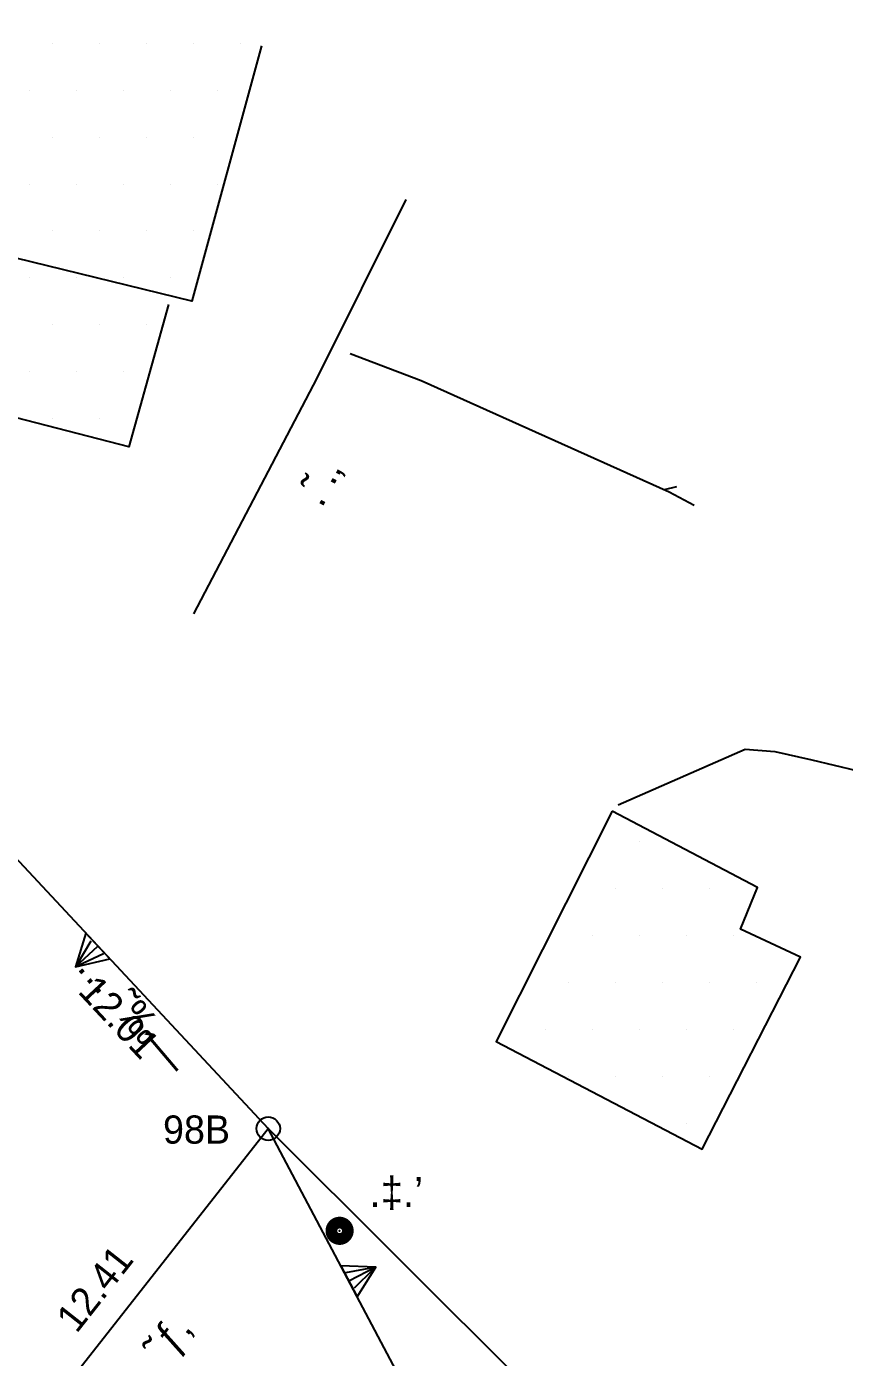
# Model space of a CAD drawing. Header units: feet. Extents: x 199929 to 200372, y 746507 to 746908.
# Drawn here: x 200201.8 to 200223.59, y 746727.51 to 746762.94 of the extents above; entities that cross this region are included whole.
import ezdxf
from ezdxf.enums import TextEntityAlignment as Align

# ---------------------------------------------------------------- set-up
doc = ezdxf.new("R2010")
doc.units = ezdxf.units.FT
doc.header["$LTSCALE"] = 5
doc.header["$MEASUREMENT"] = 0
doc.linetypes.add('HIDDEN', pattern=[0.375, 0.25, -0.125])
doc.layers.get('0').update_dxf_attribs({"linetype": 'CONTINUOUS'})
for name, color, linetype in [('121', 3, 'CONTINUOUS'), ('132', 3, 'HIDDEN'), ('1BATIM', 7, 'CONTINUOUS'), ('2NEW_PT', 7, 'CONTINUOUS'), ('2TEURA_PT', 7, 'CONTINUOUS'), ('701', 3, 'CONTINUOUS'), ('701_H', 3, 'CONTINUOUS'), ('8213', 3, 'CONTINUOUS'), ('8213_T', 7, 'CONTINUOUS'), ('9288', 3, 'CONTINUOUS'), ('GVUL_C51-', 7, 'CONTINUOUS'), ('KIR-LE-BDIKA', 7, 'CONTINUOUS'), ('OLD_FRONTS', 7, 'CONTINUOUS'), ('TR_ANOT_L', 7, 'CONTINUOUS'), ('TR_GUSH_MARKS', 7, 'CONTINUOUS')]:
    doc.layers.add(name, color=color, linetype=linetype)
doc.styles.add('HEBTEXT', font='HEBTXT.shx')
doc.styles.add('TRHEBTXT', font='HEBTXT.SHX')

# ---------------------------------------------------------------- blocks, each defined once
blk = doc.blocks.new('TRP0002')
at = {"linetype": 'Continuous'}
blk.add_circle((0, 0, 3000), 0.5, dxfattribs=at)
blk.add_point((0, 0))
at = {"style": 'TRHEBTXT', "flags": 8}
blk.add_attdef('NAME', text='', height=1.2, dxfattribs=at).set_placement((0, 2.1), align=Align.BOTTOM_CENTER)
blk.add_attdef('HIGHTM', text='', height=1.6, dxfattribs=at).set_placement((-1, 0), align=Align.RIGHT)
blk.add_attdef('HIGHTC', (1, 0), '', height=1.6, dxfattribs=at)
blk.add_attdef('MARK', text='', height=2, dxfattribs=at).set_placement((0, -1.3), align=Align.TOP_CENTER)
blk = doc.blocks.new('8210')
at = {"layer": '2TEURA_PT', "linetype": 'Continuous', "const_width": 0.625}
blk.add_lwpolyline([(-0.4375, 0, 1), (0.4375, 0, 1)], format="xyb", close=True, dxfattribs=at)
at = {"layer": '2TEURA_PT'}
blk.add_point((0, 0), dxfattribs=at)
blk = doc.blocks.new('8213')
at = {"layer": '1BATIM'}
blk.add_blockref('8210', (0, 0), dxfattribs=at)
blk = doc.blocks.new('*X151')
at = {"color": 0}
for p, q in [((200218.125, 746741.25), (200218.125, 746741.25)), ((200217.5, 746740), (200217.5, 746740)), ((200218.75, 746740), (200218.75, 746740)), ((200220, 746740), (200220, 746740)), ((200221.25, 746740), (200221.25, 746740)), ((200216.875, 746738.75), (200216.875, 746738.75)), ((200218.125, 746738.75), (200218.125, 746738.75)), ((200219.375, 746738.75), (200219.375, 746738.75)), ((200220.625, 746738.75), (200220.625, 746738.75)), ((200216.25, 746737.5), (200216.25, 746737.5)), ((200217.5, 746737.5), (200217.5, 746737.5)), ((200218.75, 746737.5), (200218.75, 746737.5)), ((200220, 746737.5), (200220, 746737.5)), ((200221.25, 746737.5), (200221.25, 746737.5)), ((200215.625, 746736.25), (200215.625, 746736.25)), ((200216.875, 746736.25), (200216.875, 746736.25)), ((200218.125, 746736.25), (200218.125, 746736.25)), ((200219.375, 746736.25), (200219.375, 746736.25)), ((200220.625, 746736.25), (200220.625, 746736.25)), ((200216.25, 746735), (200216.25, 746735)), ((200217.5, 746735), (200217.5, 746735)), ((200218.75, 746735), (200218.75, 746735)), ((200220, 746735), (200220, 746735)), ((200219.375, 746733.75), (200219.375, 746733.75))]:
    blk.add_line(p, q, dxfattribs=at)
blk = doc.blocks.new('*X168')
at = {"color": 0}
for p, q in [((200200.625, 746756.25), (200200.625, 746756.25)), ((200201.875, 746756.25), (200201.875, 746756.25)), ((200203.125, 746756.25), (200203.125, 746756.25)), ((200200, 746755), (200200, 746755)), ((200201.25, 746755), (200201.25, 746755)), ((200202.5, 746755), (200202.5, 746755)), ((200203.75, 746755), (200203.75, 746755)), ((200205, 746755), (200205, 746755)), ((200199.375, 746753.75), (200199.375, 746753.75)), ((200200.625, 746753.75), (200200.625, 746753.75)), ((200201.875, 746753.75), (200201.875, 746753.75)), ((200203.125, 746753.75), (200203.125, 746753.75)), ((200204.375, 746753.75), (200204.375, 746753.75)), ((200202.5, 746752.5), (200202.5, 746752.5)), ((200203.75, 746752.5), (200203.75, 746752.5))]:
    blk.add_line(p, q, dxfattribs=at)
blk = doc.blocks.new('*X41')
at = {"color": 0}
for p, q in [((200218.125, 746741.25), (200218.125, 746741.25)), ((200217.5, 746740), (200217.5, 746740)), ((200218.75, 746740), (200218.75, 746740)), ((200220, 746740), (200220, 746740)), ((200221.25, 746740), (200221.25, 746740)), ((200216.875, 746738.75), (200216.875, 746738.75)), ((200218.125, 746738.75), (200218.125, 746738.75)), ((200219.375, 746738.75), (200219.375, 746738.75)), ((200220.625, 746738.75), (200220.625, 746738.75)), ((200216.25, 746737.5), (200216.25, 746737.5)), ((200217.5, 746737.5), (200217.5, 746737.5)), ((200218.75, 746737.5), (200218.75, 746737.5)), ((200220, 746737.5), (200220, 746737.5)), ((200221.25, 746737.5), (200221.25, 746737.5)), ((200215.625, 746736.25), (200215.625, 746736.25)), ((200216.875, 746736.25), (200216.875, 746736.25)), ((200218.125, 746736.25), (200218.125, 746736.25)), ((200219.375, 746736.25), (200219.375, 746736.25)), ((200220.625, 746736.25), (200220.625, 746736.25)), ((200216.25, 746735), (200216.25, 746735)), ((200217.5, 746735), (200217.5, 746735)), ((200218.75, 746735), (200218.75, 746735)), ((200220, 746735), (200220, 746735)), ((200219.375, 746733.75), (200219.375, 746733.75))]:
    blk.add_line(p, q, dxfattribs=at)
blk = doc.blocks.new('*X56')
at = {"color": 0}
for p, q in [((200200.625, 746756.25), (200200.625, 746756.25)), ((200201.875, 746756.25), (200201.875, 746756.25)), ((200203.125, 746756.25), (200203.125, 746756.25)), ((200200, 746755), (200200, 746755)), ((200201.25, 746755), (200201.25, 746755)), ((200202.5, 746755), (200202.5, 746755)), ((200203.75, 746755), (200203.75, 746755)), ((200205, 746755), (200205, 746755)), ((200199.375, 746753.75), (200199.375, 746753.75)), ((200200.625, 746753.75), (200200.625, 746753.75)), ((200201.875, 746753.75), (200201.875, 746753.75)), ((200203.125, 746753.75), (200203.125, 746753.75)), ((200204.375, 746753.75), (200204.375, 746753.75)), ((200202.5, 746752.5), (200202.5, 746752.5)), ((200203.75, 746752.5), (200203.75, 746752.5))]:
    blk.add_line(p, q, dxfattribs=at)
blk = doc.blocks.new('ANOT13')
at = {"style": 'TRHEBTXT', "flags": 8}
blk.add_attdef('TEXT', text='', height=1.28, dxfattribs=at).set_placement((0.044, -1.475), align=Align.TOP_CENTER)
blk = doc.blocks.new('ANOT21')
at = {"style": 'TRHEBTXT', "flags": 8}
blk.add_attdef('TEXT', text='', height=1.28, dxfattribs=at).set_placement((-0.022, -1.475), align=Align.TOP_CENTER)
blk = doc.blocks.new('ANOT20')
at = {"style": 'TRHEBTXT', "flags": 8}
blk.add_attdef('TEXT', text='', height=1.28, dxfattribs=at).set_placement((-0.044, -1.497), align=Align.TOP_CENTER)
blk = doc.blocks.new('TR_FRONT')
at = {"style": 'TRHEBTXT', "flags": 8}
blk.add_attdef('FRONT', text='', height=1.2, dxfattribs=at).set_placement((0, -1), align=Align.TOP_CENTER)
blk = doc.blocks.new('GUSHMARK')
for p, q in [((-0.025, 0.772), (-0.262, 0.028)), ((0, 0.867), (0, 0)), ((0.023, 0.765), (0.24, 0.036))]:
    blk.add_line(p, q)
at = {"layer": 'TR_GUSH_MARKS'}
blk.add_lwpolyline([(0.501, 0), (0, 0.867), (-0.501, 0)], close=True, dxfattribs=at)
blk = doc.blocks.new('ANOT101')
at = {"xscale": 1.5, "yscale": 1.5, "zscale": 1.5}
blk.add_blockref('GUSHMARK', (0, 0), dxfattribs=at)

msp = doc.modelspace()

# ---------------------------------------------------------------- linework, layer by layer
at = {"layer": '121'}
for points in [[(200219.581, 746750.189), (200218.92, 746750.55), (200212.31, 746753.51), (200210.42, 746754.23)], [(200219.581, 746750.189), (200218.92, 746750.55), (200212.31, 746753.51), (200210.42, 746754.23)], [(200217.56, 746742.22), (200220.94, 746743.7), (200221.73, 746743.64), (200222.72, 746743.42), (200223.91, 746743.14), (200224.82, 746742.88), (200227.63, 746740.52), (200232.05, 746735.67), (200232.693, 746736.255)], [(200217.56, 746742.22), (200220.94, 746743.7), (200221.73, 746743.64), (200222.72, 746743.42), (200223.91, 746743.14), (200224.82, 746742.88), (200227.63, 746740.52), (200232.05, 746735.67), (200232.693, 746736.255)]]:
    msp.add_lwpolyline(points, dxfattribs=at)
at = {"layer": '132'}
msp.add_lwpolyline([(200219.113, 746750.686), (200218.787, 746750.609)], dxfattribs=at)
at = {"layer": '701'}
for points in [[(200208.059, 746762.433), (200206.2, 746755.63), (200200.21, 746757.1), (200200.98, 746760.26), (200198.64, 746760.98), (200199.53, 746764.54), (200182.57, 746769.13), (200183.37, 746772.55), (200185.07, 746772.11), (200187.03, 746778.97)], [(200208.059, 746762.433), (200206.2, 746755.63), (200200.21, 746757.1), (200200.98, 746760.26), (200198.64, 746760.98), (200199.53, 746764.54), (200182.57, 746769.13), (200183.37, 746772.55), (200185.07, 746772.11), (200187.03, 746778.97)], [(200205.58, 746755.54), (200204.53, 746751.75), (200199.05, 746753.16), (200200.19, 746757.15)], [(200205.58, 746755.54), (200204.53, 746751.75), (200199.05, 746753.16), (200200.19, 746757.15)], [(200217.4, 746742.05), (200214.31, 746735.92), (200219.8, 746733.05), (200222.42, 746738.17), (200220.82, 746738.91), (200221.27, 746740.02), (200217.4, 746742.05)], [(200217.4, 746742.05), (200214.31, 746735.92), (200219.8, 746733.05), (200222.42, 746738.17), (200220.82, 746738.91), (200221.27, 746740.02), (200217.4, 746742.05)]]:
    msp.add_lwpolyline(points, dxfattribs=at)
at = {"layer": '701_H'}
for p, q in [((200202.5, 746762.5), (200202.5, 746762.5)), ((200203.75, 746762.5), (200203.75, 746762.5)), ((200205, 746762.5), (200205, 746762.5)), ((200206.25, 746762.5), (200206.25, 746762.5)), ((200207.5, 746762.5), (200207.5, 746762.5)), ((200201.875, 746761.25), (200201.875, 746761.25)), ((200203.125, 746761.25), (200203.125, 746761.25)), ((200204.375, 746761.25), (200204.375, 746761.25)), ((200205.625, 746761.25), (200205.625, 746761.25)), ((200206.875, 746761.25), (200206.875, 746761.25)), ((200202.5, 746760), (200202.5, 746760)), ((200203.75, 746760), (200203.75, 746760)), ((200205, 746760), (200205, 746760)), ((200206.25, 746760), (200206.25, 746760)), ((200201.875, 746758.75), (200201.875, 746758.75)), ((200203.125, 746758.75), (200203.125, 746758.75)), ((200204.375, 746758.75), (200204.375, 746758.75)), ((200205.625, 746758.75), (200205.625, 746758.75)), ((200206.875, 746758.75), (200206.875, 746758.75)), ((200202.5, 746757.5), (200202.5, 746757.5)), ((200203.75, 746757.5), (200203.75, 746757.5)), ((200205, 746757.5), (200205, 746757.5)), ((200206.25, 746757.5), (200206.25, 746757.5)), ((200204.375, 746756.25), (200204.375, 746756.25)), ((200205.625, 746756.25), (200205.625, 746756.25))]:
    msp.add_line(p, q, dxfattribs=at)
at = {"layer": '9288'}
msp.add_lwpolyline([(200206.26, 746747.31), (200209.54, 746753.58), (200211.909, 746758.342)], dxfattribs=at)
at = {"layer": 'GVUL_C51-'}
for p in [(200200.04, 746742.38), (200200.56, 746723.85), (200217.35, 746716.38)]:
    msp.add_line(p, (200208.24, 746733.6), dxfattribs=at)
at = {"layer": 'KIR-LE-BDIKA'}
msp.add_line((200221.73, 746720.163), (200208.24, 746733.6), dxfattribs=at)

# ---------------------------------------------------------------- block references
at = {"layer": '2NEW_PT'}
ref = msp.add_blockref('TRP0002', (200208.24, 746733.6), dxfattribs=dict(at, xscale=0.625, yscale=0.625, zscale=0.625))
ref.add_attrib('NAME', '98B', dxfattribs={"layer": '0', "height": 0.75, "style": 'TRHEBTXT', "flags": 8}).set_placement((200206.329, 746732.976), align=Align.BOTTOM_CENTER)
at = {"layer": '701_H'}
for name in ['*X168', '*X56', '*X151', '*X41']:
    msp.add_blockref(name, (0, 0), dxfattribs=at)
at = {"layer": '8213', "xscale": 0.5, "yscale": 0.5, "zscale": 0.5}
msp.add_blockref('8213', (200210.14, 746730.88, 56.66), dxfattribs=at)
msp.add_blockref('8213', (200210.14, 746730.88, 56.66), dxfattribs=at)
at = {"layer": 'OLD_FRONTS'}
ref = msp.add_blockref('TR_FRONT', (200204.14, 746737.99), dxfattribs=dict(at, xscale=0.625, yscale=0.625, zscale=0.625, rotation=133.0436609674656))
ref.add_attrib('FRONT', '12.01', dxfattribs={"layer": '0', "height": 0.75, "rotation": 313.0437, "style": 'TRHEBTXT', "flags": 8}).set_placement((200204.548, 746736.829), align=Align.TOP_CENTER)
ref = msp.add_blockref('TR_FRONT', (200204.4, 746728.725), dxfattribs=dict(at, xscale=0.625, yscale=0.625, zscale=0.625, rotation=231.7727677434989))
ref.add_attrib('FRONT', '12.41', dxfattribs={"layer": '0', "height": 0.75, "rotation": 51.7728, "style": 'TRHEBTXT', "flags": 8}).set_placement((200203.32, 746729.576), align=Align.TOP_CENTER)
at = {"layer": 'TR_ANOT_L', "xscale": 0.625, "yscale": 0.625, "zscale": 0.625}
for name, p, rotation, values in [('ANOT21', (200208.423, 746751.444), 62.38476454446542, {'TEXT': '.˜.‚'}), ('ANOT20', (200204.519, 746728.877), 51.77276774349897, {'TEXT': '˜ƒ‚'})]:
    msp.add_blockref(name, p, dxfattribs=dict(at, rotation=rotation)).add_auto_attribs(values)
at = {"layer": 'TR_ANOT_L'}
ref = msp.add_blockref('ANOT13', (200203.469, 746740.168), dxfattribs=dict(at, xscale=0.625, yscale=0.625, zscale=0.625, rotation=310.3394545175909))
ref.add_attrib('TEXT', '… ˜‰—', dxfattribs={"layer": '0', "height": 0.8, "rotation": 310.3395, "style": 'TRHEBTXT', "flags": 8}).set_placement((200204.958, 746736.943), align=Align.TOP_CENTER)
at = {"layer": 'TR_ANOT_L', "yscale": 0.625, "zscale": 0.625}
for p, xscale, rotation in [((200203.7, 746738.461), 0.625, 133.0436609674656), ((200210.39, 746729.536), 0.6250000000000001, 297.8804521599304)]:
    msp.add_blockref('ANOT101', p, dxfattribs=dict(at, xscale=xscale, rotation=rotation))

# ---------------------------------------------------------------- texts
at = {"layer": '8213_T', "style": 'HEBTEXT'}
msp.add_text('.‡.’', height=0.8003, dxfattribs=at).set_placement((200211.65, 746731.897), align=Align.MIDDLE)

doc.saveas('drawing.dxf')
